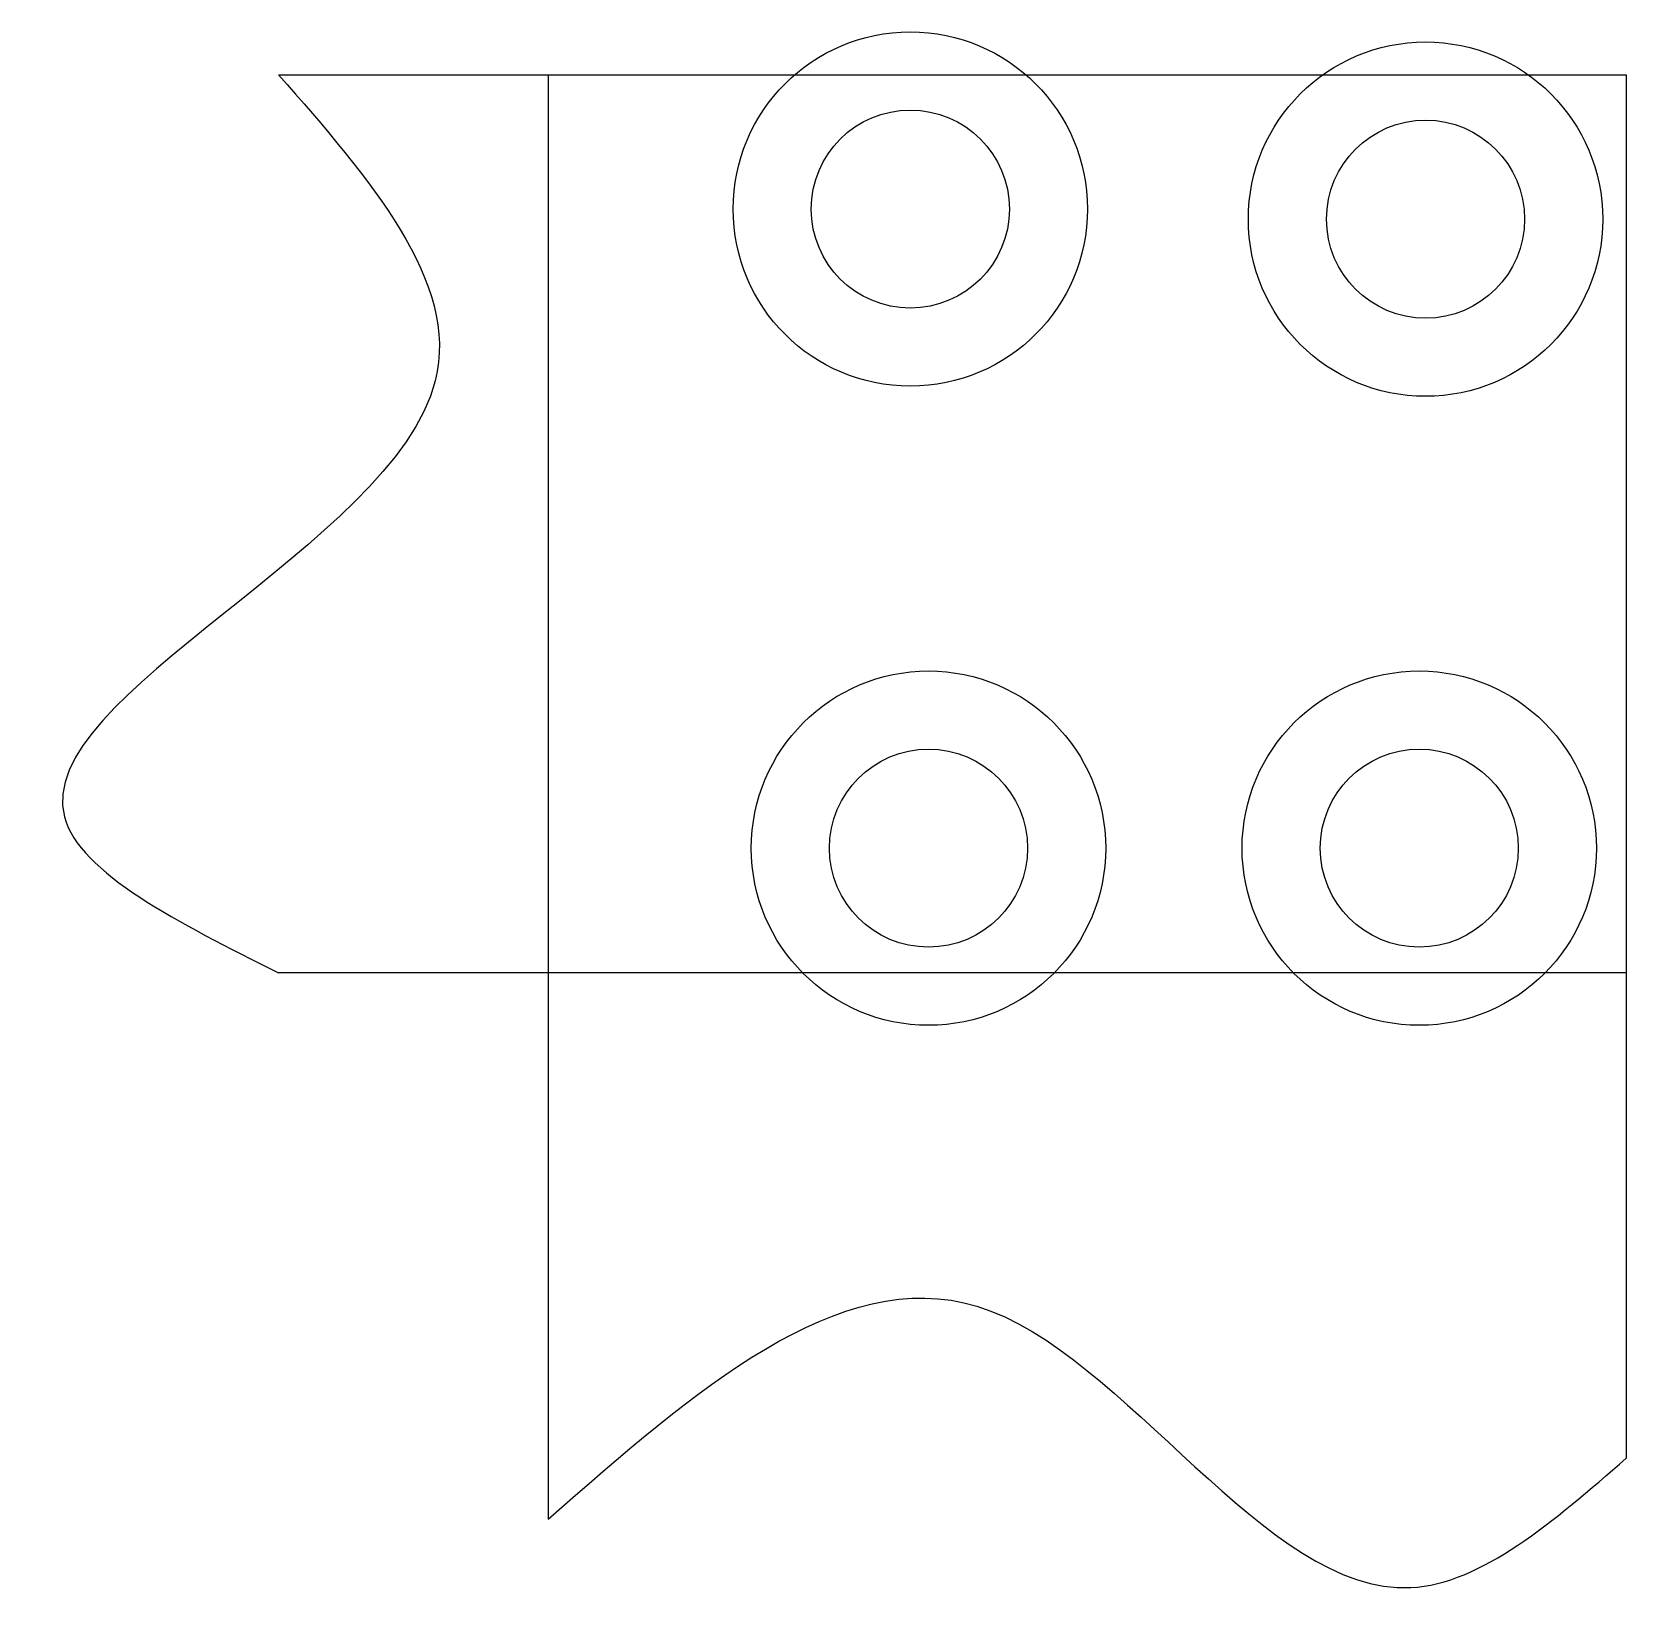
# Model space of a CAD drawing. Header units: millimetres. Extents: x 574498 to 1170950, y -60215 to -53982.
# Drawn here: x 583208.5 to 583386, y -56801.6 to -56627.6 of the extents above; entities that cross this region are included whole.
import ezdxf

# ---------------------------------------------------------------- set-up
doc = ezdxf.new("R2010")
doc.units = ezdxf.units.MM
doc.layers.add('01', color=7, linetype='Continuous')

msp = doc.modelspace()

# ---------------------------------------------------------------- linework, layer by layer
at = {"layer": '01', "color": 4}
for p, q in [((583235.97679, -56632.37001), (583385.97679, -56632.37001)), ((583265.97679, -56632.37001), (583265.97679, -56793.17652)), ((583385.97679, -56632.37001), (583385.97679, -56786.4026)), ((583385.97679, -56732.37001), (583235.97679, -56732.37001))]:
    msp.add_line(p, q, dxfattribs=at)
for centre, radius in [((583306.29754, -56647.33065), 19.72373), ((583363.65065, -56648.45387), 19.72373), ((583306.29754, -56647.33065), 11.02577), ((583363.65065, -56648.45387), 11.02577), ((583308.32268, -56718.47719), 19.72373), ((583362.953, -56718.47719), 19.72373), ((583308.32268, -56718.47719), 11.02577), ((583362.953, -56718.47719), 11.02577)]:
    msp.add_circle(centre, radius, dxfattribs=at)
for points in [[(583235.97679, -56632.37001), (583253.41352, -56666.4473), (583212.13373, -56714.99796), (583235.97679, -56732.37001)], [(583265.97679, -56793.17652), (583313.71055, -56769.46913), (583362.0156, -56800.79652), (583385.97679, -56786.4026)]]:
    msp.add_spline(points, degree=3, dxfattribs=at)

doc.saveas('drawing.dxf')
